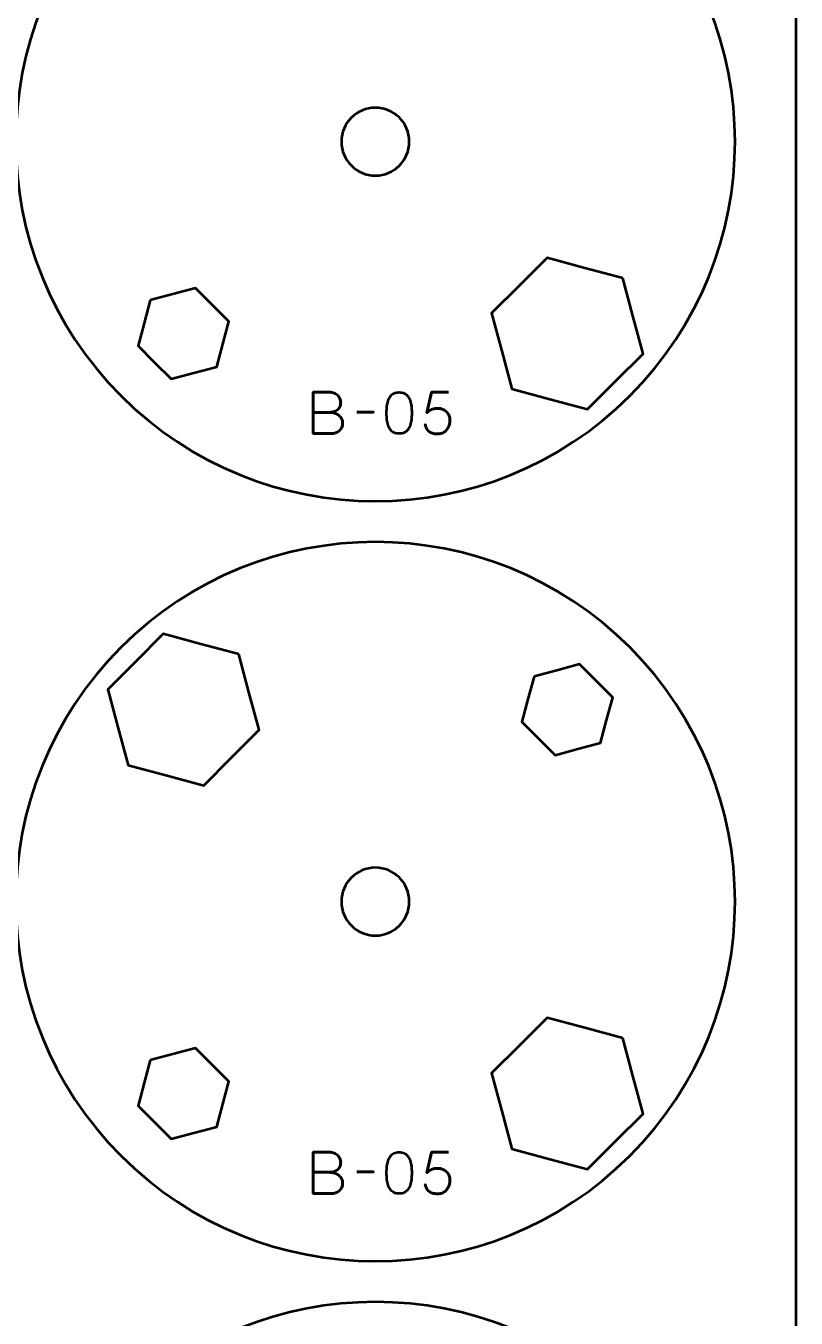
# Model space of a CAD drawing. Header units: centimetres. Extents: x -21 to 0, y -29.7 to 0.
# Drawn here: x -5.68 to 0, y -23.12 to -13.6 of the extents above; entities that cross this region are included whole.
import ezdxf

# ---------------------------------------------------------------- set-up
doc = ezdxf.new("R2010")
doc.units = ezdxf.units.CM
doc.header["$MEASUREMENT"] = 0
doc.layers.add('Layer 1', color=7, linetype='Continuous')

msp = doc.modelspace()

# ---------------------------------------------------------------- linework, layer by layer
at = {"layer": 'Layer 1', "color": 1, "lineweight": 53}
msp.add_open_spline([(-21.00003, -29.19995), (-21.00003, -29.19995), (-21.00003, -2.29992), (-21.00003, -2.29992), (-21.00003, -2.29992), (-21.00003, -2.21709), (-20.93286, -2.14992), (-20.85003, -2.14992), (-20.85003, -2.14992), (-20.7672, -2.14992), (-20.70003, -2.08275), (-20.70003, -1.99992), (-20.70003, -1.99992), (-20.70003, -1.91709), (-20.7672, -1.84992), (-20.85003, -1.84992), (-20.85003, -1.84992), (-20.93286, -1.84992), (-21.00003, -1.78275), (-21.00003, -1.69992), (-21.00003, -1.69992), (-21.00003, -1.61709), (-20.93286, -1.54992), (-20.85003, -1.54992), (-20.85003, -1.54992), (-20.7672, -1.54992), (-20.70003, -1.48275), (-20.70003, -1.39992), (-20.70003, -1.39992), (-20.70003, -1.31709), (-20.7672, -1.24992), (-20.85003, -1.24992), (-20.85003, -1.24992), (-20.93286, -1.24992), (-21.00003, -1.18275), (-21.00003, -1.09992), (-21.00003, -1.09992), (-21.00003, -1.09992), (-21.00003, -0.49992), (-21.00003, -0.49992), (-21.00003, -0.49992), (-21.00003, -0.22295), (-20.77694, 0.00004), (-20.49994, 0.00004), (-20.49994, 0.00004), (-20.49994, 0.00004), (-0.50008, 0.00004), (-0.50008, 0.00004), (-0.50008, 0.00004), (-0.22294, 0.00004), (0.00002, -0.22295), (0.00002, -0.49992), (0.00002, -0.49992), (0.00002, -0.49992), (0.00002, -29.19995), (0.00002, -29.19995), (0.00002, -29.19995), (0.00002, -29.47695), (-0.22294, -29.70004), (-0.50008, -29.70004), (-0.50008, -29.70004), (-0.50008, -29.70004), (-20.49994, -29.70004), (-20.49994, -29.70004), (-20.49994, -29.70004), (-20.77694, -29.70004), (-21.00003, -29.47695), (-21.00003, -29.19995)], degree=3, knots=[0, 0, 0, 0, 0.0588235, 0.0588235, 0.0588235, 0.0588235, 0.1176471, 0.1176471, 0.1176471, 0.1176471, 0.1764706, 0.1764706, 0.1764706, 0.1764706, 0.2352941, 0.2352941, 0.2352941, 0.2352941, 0.2941176, 0.2941176, 0.2941176, 0.2941176, 0.3529412, 0.3529412, 0.3529412, 0.3529412, 0.4117647, 0.4117647, 0.4117647, 0.4117647, 0.4705882, 0.4705882, 0.4705882, 0.4705882, 0.5294118, 0.5294118, 0.5294118, 0.5294118, 0.5882353, 0.5882353, 0.5882353, 0.5882353, 0.6470588, 0.6470588, 0.6470588, 0.6470588, 0.7058824, 0.7058824, 0.7058824, 0.7058824, 0.7647059, 0.7647059, 0.7647059, 0.7647059, 0.8235294, 0.8235294, 0.8235294, 0.8235294, 0.8823529, 0.8823529, 0.8823529, 0.8823529, 0.9411765, 0.9411765, 0.9411765, 0.9411765, 1, 1, 1, 1], dxfattribs=at)
at = {"layer": 'Layer 1', "color": 3, "lineweight": 53}
for points in [[(-1.22615, -12.57619), (-0.19145, -13.61089), (-0.19145, -15.28913), (-1.22618, -16.32386), (-1.22618, -16.32386), (-2.26088, -17.35856), (-3.93912, -17.35856), (-4.97382, -16.32386), (-4.97382, -16.32386), (-6.00854, -15.28913), (-6.00854, -13.61089), (-4.97384, -12.57619), (-4.97384, -12.57619), (-3.93912, -11.54146), (-2.26088, -11.54146), (-1.22615, -12.57619)], [(-1.22615, -18.17619), (-0.19145, -19.21089), (-0.19145, -20.88913), (-1.22618, -21.92386), (-1.22618, -21.92386), (-2.26088, -22.95856), (-3.93912, -22.95856), (-4.97382, -21.92386), (-4.97382, -21.92386), (-6.00854, -20.88913), (-6.00854, -19.21089), (-4.97384, -18.17619), (-4.97384, -18.17619), (-3.93912, -17.14146), (-2.26088, -17.14146), (-1.22615, -18.17619)], [(-1.22615, -23.77619), (-0.19145, -24.81089), (-0.19145, -26.48913), (-1.22618, -27.52386), (-1.22618, -27.52386), (-2.26088, -28.55856), (-3.93912, -28.55856), (-4.97382, -27.52386), (-4.97382, -27.52386), (-6.00854, -26.48913), (-6.00854, -24.81089), (-4.97384, -23.77619), (-4.97384, -23.77619), (-3.93912, -22.74146), (-2.26088, -22.74146), (-1.22615, -23.77619)]]:
    msp.add_open_spline(points, degree=3, knots=[0, 0, 0, 0, 0.25, 0.25, 0.25, 0.25, 0.5, 0.5, 0.5, 0.5, 0.75, 0.75, 0.75, 0.75, 1, 1, 1, 1], dxfattribs=at)
at = {"layer": 'Layer 1', "lineweight": 53}
for points, knots in [([(-3.09999, -14.19998), (-2.96195, -14.19998), (-2.85, -14.31194), (-2.85, -14.44998), (-2.85, -14.44998), (-2.85, -14.58803), (-2.96195, -14.69998), (-3.09999, -14.69998), (-3.09999, -14.69998), (-3.23804, -14.69998), (-3.34999, -14.58803), (-3.34999, -14.44998), (-3.34999, -14.44998), (-3.34999, -14.31194), (-3.23804, -14.19998), (-3.09999, -14.19998)], [0, 0, 0, 0, 0.25, 0.25, 0.25, 0.25, 0.5, 0.5, 0.5, 0.5, 0.75, 0.75, 0.75, 0.75, 1, 1, 1, 1]), ([(-1.27754, -15.45598), (-1.27754, -15.45598), (-1.20283, -15.73481), (-1.20283, -15.73481), (-1.20283, -15.73481), (-1.20283, -15.73481), (-1.12811, -16.01365), (-1.12811, -16.01365), (-1.12811, -16.01365), (-1.12811, -16.01365), (-1.33223, -16.21778), (-1.33223, -16.21778), (-1.33223, -16.21778), (-1.33223, -16.21778), (-1.53636, -16.4219), (-1.53636, -16.4219), (-1.53636, -16.4219), (-1.53636, -16.4219), (-1.8152, -16.34718), (-1.8152, -16.34718), (-1.8152, -16.34718), (-1.8152, -16.34718), (-2.09403, -16.27247), (-2.09403, -16.27247), (-2.09403, -16.27247), (-2.09403, -16.27247), (-2.16875, -15.99364), (-2.16875, -15.99364), (-2.16875, -15.99364), (-2.16875, -15.99364), (-2.24346, -15.71479), (-2.24346, -15.71479), (-2.24346, -15.71479), (-2.24346, -15.71479), (-2.03934, -15.51067), (-2.03934, -15.51067), (-2.03934, -15.51067), (-2.03934, -15.51067), (-1.83522, -15.30655), (-1.83522, -15.30655), (-1.83522, -15.30655), (-1.83522, -15.30655), (-1.55637, -15.38126), (-1.55637, -15.38126), (-1.55637, -15.38126), (-1.55637, -15.38126), (-1.27754, -15.45598), (-1.27754, -15.45598)], [0, 0, 0, 0, 0.0833333, 0.0833333, 0.0833333, 0.0833333, 0.1666667, 0.1666667, 0.1666667, 0.1666667, 0.25, 0.25, 0.25, 0.25, 0.3333333, 0.3333333, 0.3333333, 0.3333333, 0.4166667, 0.4166667, 0.4166667, 0.4166667, 0.5, 0.5, 0.5, 0.5, 0.5833333, 0.5833333, 0.5833333, 0.5833333, 0.6666667, 0.6666667, 0.6666667, 0.6666667, 0.75, 0.75, 0.75, 0.75, 0.8333333, 0.8333333, 0.8333333, 0.8333333, 0.9166667, 0.9166667, 0.9166667, 0.9166667, 1, 1, 1, 1]), ([(-4.10597, -18.22755), (-4.10597, -18.22755), (-4.03125, -18.50638), (-4.03125, -18.50638), (-4.03125, -18.50638), (-4.03125, -18.50638), (-3.95654, -18.78523), (-3.95654, -18.78523), (-3.95654, -18.78523), (-3.95654, -18.78523), (-4.16066, -18.98935), (-4.16066, -18.98935), (-4.16066, -18.98935), (-4.16066, -18.98935), (-4.36478, -19.19347), (-4.36478, -19.19347), (-4.36478, -19.19347), (-4.36478, -19.19347), (-4.64363, -19.11876), (-4.64363, -19.11876), (-4.64363, -19.11876), (-4.64363, -19.11876), (-4.92246, -19.04404), (-4.92246, -19.04404), (-4.92246, -19.04404), (-4.92246, -19.04404), (-4.99717, -18.76521), (-4.99717, -18.76521), (-4.99717, -18.76521), (-4.99717, -18.76521), (-5.07189, -18.48637), (-5.07189, -18.48637), (-5.07189, -18.48637), (-5.07189, -18.48637), (-4.86777, -18.28224), (-4.86777, -18.28224), (-4.86777, -18.28224), (-4.86777, -18.28224), (-4.66364, -18.07812), (-4.66364, -18.07812), (-4.66364, -18.07812), (-4.66364, -18.07812), (-4.3848, -18.15284), (-4.3848, -18.15284), (-4.3848, -18.15284), (-4.3848, -18.15284), (-4.10597, -18.22755), (-4.10597, -18.22755)], [0, 0, 0, 0, 0.0833333, 0.0833333, 0.0833333, 0.0833333, 0.1666667, 0.1666667, 0.1666667, 0.1666667, 0.25, 0.25, 0.25, 0.25, 0.3333333, 0.3333333, 0.3333333, 0.3333333, 0.4166667, 0.4166667, 0.4166667, 0.4166667, 0.5, 0.5, 0.5, 0.5, 0.5833333, 0.5833333, 0.5833333, 0.5833333, 0.6666667, 0.6666667, 0.6666667, 0.6666667, 0.75, 0.75, 0.75, 0.75, 0.8333333, 0.8333333, 0.8333333, 0.8333333, 0.9166667, 0.9166667, 0.9166667, 0.9166667, 1, 1, 1, 1]), ([(-3.09999, -19.79998), (-2.96195, -19.79998), (-2.85, -19.91194), (-2.85, -20.04998), (-2.85, -20.04998), (-2.85, -20.18803), (-2.96195, -20.29998), (-3.09999, -20.29998), (-3.09999, -20.29998), (-3.23804, -20.29998), (-3.34999, -20.18803), (-3.34999, -20.04998), (-3.34999, -20.04998), (-3.34999, -19.91194), (-3.23804, -19.79998), (-3.09999, -19.79998)], [0, 0, 0, 0, 0.25, 0.25, 0.25, 0.25, 0.5, 0.5, 0.5, 0.5, 0.75, 0.75, 0.75, 0.75, 1, 1, 1, 1]), ([(-1.27754, -21.05598), (-1.27754, -21.05598), (-1.20283, -21.33481), (-1.20283, -21.33481), (-1.20283, -21.33481), (-1.20283, -21.33481), (-1.12811, -21.61365), (-1.12811, -21.61365), (-1.12811, -21.61365), (-1.12811, -21.61365), (-1.33223, -21.81778), (-1.33223, -21.81778), (-1.33223, -21.81778), (-1.33223, -21.81778), (-1.53636, -22.0219), (-1.53636, -22.0219), (-1.53636, -22.0219), (-1.53636, -22.0219), (-1.8152, -21.94718), (-1.8152, -21.94718), (-1.8152, -21.94718), (-1.8152, -21.94718), (-2.09403, -21.87247), (-2.09403, -21.87247), (-2.09403, -21.87247), (-2.09403, -21.87247), (-2.16875, -21.59364), (-2.16875, -21.59364), (-2.16875, -21.59364), (-2.16875, -21.59364), (-2.24346, -21.31479), (-2.24346, -21.31479), (-2.24346, -21.31479), (-2.24346, -21.31479), (-2.03934, -21.11067), (-2.03934, -21.11067), (-2.03934, -21.11067), (-2.03934, -21.11067), (-1.83522, -20.90655), (-1.83522, -20.90655), (-1.83522, -20.90655), (-1.83522, -20.90655), (-1.55637, -20.98126), (-1.55637, -20.98126), (-1.55637, -20.98126), (-1.55637, -20.98126), (-1.27754, -21.05598), (-1.27754, -21.05598)], [0, 0, 0, 0, 0.0833333, 0.0833333, 0.0833333, 0.0833333, 0.1666667, 0.1666667, 0.1666667, 0.1666667, 0.25, 0.25, 0.25, 0.25, 0.3333333, 0.3333333, 0.3333333, 0.3333333, 0.4166667, 0.4166667, 0.4166667, 0.4166667, 0.5, 0.5, 0.5, 0.5, 0.5833333, 0.5833333, 0.5833333, 0.5833333, 0.6666667, 0.6666667, 0.6666667, 0.6666667, 0.75, 0.75, 0.75, 0.75, 0.8333333, 0.8333333, 0.8333333, 0.8333333, 0.9166667, 0.9166667, 0.9166667, 0.9166667, 1, 1, 1, 1])]:
    msp.add_open_spline(points, degree=3, knots=knots, dxfattribs=at)
at = {"layer": 'Layer 1', "color": 250, "lineweight": 53}
for points in [[(-4.75916, -15.61926), (-4.75916, -15.61926), (-4.59186, -15.57443), (-4.59186, -15.57443), (-4.59186, -15.57443), (-4.59186, -15.57443), (-4.42455, -15.5296), (-4.42455, -15.5296), (-4.42455, -15.5296), (-4.42455, -15.5296), (-4.30208, -15.65208), (-4.30208, -15.65208), (-4.30208, -15.65208), (-4.30208, -15.65208), (-4.1796, -15.77455), (-4.1796, -15.77455), (-4.1796, -15.77455), (-4.1796, -15.77455), (-4.22443, -15.94186), (-4.22443, -15.94186), (-4.22443, -15.94186), (-4.22443, -15.94186), (-4.26926, -16.10916), (-4.26926, -16.10916), (-4.26926, -16.10916), (-4.26926, -16.10916), (-4.43656, -16.15399), (-4.43656, -16.15399), (-4.43656, -16.15399), (-4.43656, -16.15399), (-4.60387, -16.19882), (-4.60387, -16.19882), (-4.60387, -16.19882), (-4.60387, -16.19882), (-4.72634, -16.07634), (-4.72634, -16.07634), (-4.72634, -16.07634), (-4.72634, -16.07634), (-4.84882, -15.95387), (-4.84882, -15.95387), (-4.84882, -15.95387), (-4.84882, -15.95387), (-4.80399, -15.78656), (-4.80399, -15.78656), (-4.80399, -15.78656), (-4.80399, -15.78656), (-4.75916, -15.61926), (-4.75916, -15.61926)], [(-1.93074, -18.39085), (-1.93074, -18.39085), (-1.76344, -18.34602), (-1.76344, -18.34602), (-1.76344, -18.34602), (-1.76344, -18.34602), (-1.59613, -18.30119), (-1.59613, -18.30119), (-1.59613, -18.30119), (-1.59613, -18.30119), (-1.47366, -18.42367), (-1.47366, -18.42367), (-1.47366, -18.42367), (-1.47366, -18.42367), (-1.35118, -18.54614), (-1.35118, -18.54614), (-1.35118, -18.54614), (-1.35118, -18.54614), (-1.39601, -18.71345), (-1.39601, -18.71345), (-1.39601, -18.71345), (-1.39601, -18.71345), (-1.44084, -18.88075), (-1.44084, -18.88075), (-1.44084, -18.88075), (-1.44084, -18.88075), (-1.60814, -18.92558), (-1.60814, -18.92558), (-1.60814, -18.92558), (-1.60814, -18.92558), (-1.77545, -18.97041), (-1.77545, -18.97041), (-1.77545, -18.97041), (-1.77545, -18.97041), (-1.89792, -18.84793), (-1.89792, -18.84793), (-1.89792, -18.84793), (-1.89792, -18.84793), (-2.0204, -18.72546), (-2.0204, -18.72546), (-2.0204, -18.72546), (-2.0204, -18.72546), (-1.97557, -18.55815), (-1.97557, -18.55815), (-1.97557, -18.55815), (-1.97557, -18.55815), (-1.93074, -18.39085), (-1.93074, -18.39085)], [(-4.75916, -21.21926), (-4.75916, -21.21926), (-4.59186, -21.17443), (-4.59186, -21.17443), (-4.59186, -21.17443), (-4.59186, -21.17443), (-4.42455, -21.1296), (-4.42455, -21.1296), (-4.42455, -21.1296), (-4.42455, -21.1296), (-4.30208, -21.25208), (-4.30208, -21.25208), (-4.30208, -21.25208), (-4.30208, -21.25208), (-4.1796, -21.37455), (-4.1796, -21.37455), (-4.1796, -21.37455), (-4.1796, -21.37455), (-4.22443, -21.54186), (-4.22443, -21.54186), (-4.22443, -21.54186), (-4.22443, -21.54186), (-4.26926, -21.70916), (-4.26926, -21.70916), (-4.26926, -21.70916), (-4.26926, -21.70916), (-4.43656, -21.75399), (-4.43656, -21.75399), (-4.43656, -21.75399), (-4.43656, -21.75399), (-4.60387, -21.79882), (-4.60387, -21.79882), (-4.60387, -21.79882), (-4.60387, -21.79882), (-4.72634, -21.67634), (-4.72634, -21.67634), (-4.72634, -21.67634), (-4.72634, -21.67634), (-4.84882, -21.55387), (-4.84882, -21.55387), (-4.84882, -21.55387), (-4.84882, -21.55387), (-4.80399, -21.38656), (-4.80399, -21.38656), (-4.80399, -21.38656), (-4.80399, -21.38656), (-4.75916, -21.21926), (-4.75916, -21.21926)]]:
    msp.add_open_spline(points, degree=3, knots=[0, 0, 0, 0, 0.0833333, 0.0833333, 0.0833333, 0.0833333, 0.1666667, 0.1666667, 0.1666667, 0.1666667, 0.25, 0.25, 0.25, 0.25, 0.3333333, 0.3333333, 0.3333333, 0.3333333, 0.4166667, 0.4166667, 0.4166667, 0.4166667, 0.5, 0.5, 0.5, 0.5, 0.5833333, 0.5833333, 0.5833333, 0.5833333, 0.6666667, 0.6666667, 0.6666667, 0.6666667, 0.75, 0.75, 0.75, 0.75, 0.8333333, 0.8333333, 0.8333333, 0.8333333, 0.9166667, 0.9166667, 0.9166667, 0.9166667, 1, 1, 1, 1], dxfattribs=at)
at = {"layer": 'Layer 1', "color": 5, "lineweight": 53}
for points, knots in [([(-3.55766, -16.4449), (-3.55766, -16.4449), (-3.4404, -16.4449), (-3.4404, -16.4449), (-3.4404, -16.4449), (-3.42516, -16.44483), (-3.41218, -16.44272), (-3.40124, -16.43855), (-3.40124, -16.43855), (-3.39037, -16.43446), (-3.38156, -16.42889), (-3.37471, -16.4219), (-3.37471, -16.4219), (-3.36787, -16.41492), (-3.36293, -16.40702), (-3.35982, -16.39827), (-3.35982, -16.39827), (-3.35679, -16.38959), (-3.35538, -16.38056), (-3.35573, -16.37125), (-3.35573, -16.37125), (-3.35616, -16.36193), (-3.35813, -16.3529), (-3.36166, -16.34408), (-3.36166, -16.34408), (-3.36512, -16.33526), (-3.37034, -16.32729), (-3.37718, -16.32016), (-3.37718, -16.32016), (-3.38402, -16.31304), (-3.39256, -16.30739), (-3.40293, -16.30323), (-3.40293, -16.30323), (-3.41331, -16.299), (-3.42551, -16.29681), (-3.43955, -16.29674), (-3.43955, -16.29674), (-3.43955, -16.29674), (-3.55766, -16.29674), (-3.55766, -16.29674), (-3.55766, -16.29674), (-3.55766, -16.29674), (-3.55766, -16.60196), (-3.55766, -16.60196), (-3.55766, -16.60196), (-3.55766, -16.60196), (-3.4277, -16.60196), (-3.4277, -16.60196), (-3.4277, -16.60196), (-3.41556, -16.60196), (-3.40427, -16.6002), (-3.39383, -16.59674), (-3.39383, -16.59674), (-3.38339, -16.59321), (-3.37429, -16.5882), (-3.36639, -16.5815), (-3.36639, -16.5815), (-3.35855, -16.57487), (-3.35242, -16.56682), (-3.34804, -16.5573), (-3.34804, -16.5573), (-3.34367, -16.54777), (-3.34141, -16.53698), (-3.34134, -16.52491), (-3.34134, -16.52491), (-3.34162, -16.51278), (-3.34416, -16.50184), (-3.34903, -16.49204), (-3.34903, -16.49204), (-3.3539, -16.48223), (-3.36067, -16.47383), (-3.36942, -16.46678), (-3.36942, -16.46678), (-3.37817, -16.45979), (-3.38861, -16.45436), (-3.40061, -16.45062), (-3.40061, -16.45062), (-3.4126, -16.44688), (-3.42586, -16.44498), (-3.4404, -16.4449), (-3.4404, -16.4449), (-3.42586, -16.44498), (-3.4126, -16.44688), (-3.40061, -16.45062), (-3.40061, -16.45062), (-3.38861, -16.45436), (-3.37817, -16.45979), (-3.36942, -16.46678), (-3.36942, -16.46678), (-3.36067, -16.47383), (-3.3539, -16.48223), (-3.34903, -16.49204), (-3.34903, -16.49204), (-3.34416, -16.50184), (-3.34162, -16.51278), (-3.34134, -16.52491), (-3.34134, -16.52491), (-3.34141, -16.53698), (-3.34367, -16.54777), (-3.34804, -16.5573), (-3.34804, -16.5573), (-3.35242, -16.56682), (-3.35855, -16.57487), (-3.36639, -16.5815), (-3.36639, -16.5815), (-3.37429, -16.5882), (-3.38339, -16.59321), (-3.39383, -16.59674), (-3.39383, -16.59674), (-3.40427, -16.6002), (-3.41556, -16.60196), (-3.4277, -16.60196), (-3.4277, -16.60196), (-3.4277, -16.60196), (-3.55766, -16.60196), (-3.55766, -16.60196), (-3.55766, -16.60196), (-3.55766, -16.60196), (-3.55766, -16.29674), (-3.55766, -16.29674), (-3.55766, -16.29674), (-3.55766, -16.29674), (-3.43955, -16.29674), (-3.43955, -16.29674), (-3.43955, -16.29674), (-3.42551, -16.29681), (-3.41331, -16.299), (-3.40293, -16.30323), (-3.40293, -16.30323), (-3.39256, -16.30739), (-3.38402, -16.31304), (-3.37718, -16.32016), (-3.37718, -16.32016), (-3.37034, -16.32729), (-3.36512, -16.33526), (-3.36166, -16.34408), (-3.36166, -16.34408), (-3.35813, -16.3529), (-3.35616, -16.36193), (-3.35573, -16.37125), (-3.35573, -16.37125), (-3.35538, -16.38056), (-3.35679, -16.38959), (-3.35982, -16.39827), (-3.35982, -16.39827), (-3.36293, -16.40702), (-3.36787, -16.41492), (-3.37471, -16.4219), (-3.37471, -16.4219), (-3.38156, -16.42889), (-3.39037, -16.43446), (-3.40124, -16.43855), (-3.40124, -16.43855), (-3.41218, -16.44272), (-3.42516, -16.44483), (-3.4404, -16.4449), (-3.4404, -16.4449), (-3.4404, -16.4449), (-3.55766, -16.4449), (-3.55766, -16.4449)], [0, 0, 0, 0, 0.025, 0.025, 0.025, 0.025, 0.05, 0.05, 0.05, 0.05, 0.075, 0.075, 0.075, 0.075, 0.1, 0.1, 0.1, 0.1, 0.125, 0.125, 0.125, 0.125, 0.15, 0.15, 0.15, 0.15, 0.175, 0.175, 0.175, 0.175, 0.2, 0.2, 0.2, 0.2, 0.225, 0.225, 0.225, 0.225, 0.25, 0.25, 0.25, 0.25, 0.275, 0.275, 0.275, 0.275, 0.3, 0.3, 0.3, 0.3, 0.325, 0.325, 0.325, 0.325, 0.35, 0.35, 0.35, 0.35, 0.375, 0.375, 0.375, 0.375, 0.4, 0.4, 0.4, 0.4, 0.425, 0.425, 0.425, 0.425, 0.45, 0.45, 0.45, 0.45, 0.475, 0.475, 0.475, 0.475, 0.5, 0.5, 0.5, 0.5, 0.525, 0.525, 0.525, 0.525, 0.55, 0.55, 0.55, 0.55, 0.575, 0.575, 0.575, 0.575, 0.6, 0.6, 0.6, 0.6, 0.625, 0.625, 0.625, 0.625, 0.65, 0.65, 0.65, 0.65, 0.675, 0.675, 0.675, 0.675, 0.7, 0.7, 0.7, 0.7, 0.725, 0.725, 0.725, 0.725, 0.75, 0.75, 0.75, 0.75, 0.775, 0.775, 0.775, 0.775, 0.8, 0.8, 0.8, 0.8, 0.825, 0.825, 0.825, 0.825, 0.85, 0.85, 0.85, 0.85, 0.875, 0.875, 0.875, 0.875, 0.9, 0.9, 0.9, 0.9, 0.925, 0.925, 0.925, 0.925, 0.95, 0.95, 0.95, 0.95, 0.975, 0.975, 0.975, 0.975, 1, 1, 1, 1]), ([(-2.92478, -16.60196), (-2.90997, -16.60189), (-2.8972, -16.59928), (-2.88654, -16.5942), (-2.88654, -16.5942), (-2.87596, -16.58912), (-2.86714, -16.58185), (-2.86009, -16.57261), (-2.86009, -16.57261), (-2.8531, -16.5633), (-2.8476, -16.55229), (-2.84351, -16.53959), (-2.84351, -16.53959), (-2.83948, -16.52689), (-2.83659, -16.51299), (-2.83497, -16.49775), (-2.83497, -16.49775), (-2.83327, -16.48251), (-2.83243, -16.46649), (-2.8325, -16.44956), (-2.8325, -16.44956), (-2.83243, -16.4327), (-2.83327, -16.41668), (-2.83497, -16.40151), (-2.83497, -16.40151), (-2.83659, -16.38634), (-2.83948, -16.37237), (-2.84351, -16.35967), (-2.84351, -16.35967), (-2.8476, -16.34704), (-2.8531, -16.33604), (-2.86009, -16.32665), (-2.86009, -16.32665), (-2.86714, -16.31734), (-2.87596, -16.31007), (-2.88654, -16.30499), (-2.88654, -16.30499), (-2.8972, -16.29984), (-2.90997, -16.29723), (-2.92478, -16.29716), (-2.92478, -16.29716), (-2.9396, -16.29723), (-2.95237, -16.29984), (-2.96303, -16.30499), (-2.96303, -16.30499), (-2.97361, -16.31007), (-2.98243, -16.31734), (-2.98948, -16.32665), (-2.98948, -16.32665), (-2.99647, -16.33604), (-3.00197, -16.34704), (-3.00606, -16.35967), (-3.00606, -16.35967), (-3.01009, -16.37237), (-3.01298, -16.38634), (-3.0146, -16.40151), (-3.0146, -16.40151), (-3.01629, -16.41668), (-3.01714, -16.4327), (-3.01707, -16.44956), (-3.01707, -16.44956), (-3.01714, -16.46649), (-3.01629, -16.48251), (-3.0146, -16.49775), (-3.0146, -16.49775), (-3.01298, -16.51299), (-3.01009, -16.52689), (-3.00606, -16.53959), (-3.00606, -16.53959), (-3.00197, -16.55229), (-2.99647, -16.5633), (-2.98948, -16.57261), (-2.98948, -16.57261), (-2.98243, -16.58185), (-2.97361, -16.58912), (-2.96303, -16.5942), (-2.96303, -16.5942), (-2.95237, -16.59928), (-2.9396, -16.60189), (-2.92478, -16.60196)], [0, 0, 0, 0, 0.05, 0.05, 0.05, 0.05, 0.1, 0.1, 0.1, 0.1, 0.15, 0.15, 0.15, 0.15, 0.2, 0.2, 0.2, 0.2, 0.25, 0.25, 0.25, 0.25, 0.3, 0.3, 0.3, 0.3, 0.35, 0.35, 0.35, 0.35, 0.4, 0.4, 0.4, 0.4, 0.45, 0.45, 0.45, 0.45, 0.5, 0.5, 0.5, 0.5, 0.55, 0.55, 0.55, 0.55, 0.6, 0.6, 0.6, 0.6, 0.65, 0.65, 0.65, 0.65, 0.7, 0.7, 0.7, 0.7, 0.75, 0.75, 0.75, 0.75, 0.8, 0.8, 0.8, 0.8, 0.85, 0.85, 0.85, 0.85, 0.9, 0.9, 0.9, 0.9, 0.95, 0.95, 0.95, 0.95, 1, 1, 1, 1]), ([(-2.92478, -16.60196), (-2.90997, -16.60189), (-2.8972, -16.59928), (-2.88654, -16.5942), (-2.88654, -16.5942), (-2.87596, -16.58912), (-2.86714, -16.58185), (-2.86009, -16.57261), (-2.86009, -16.57261), (-2.8531, -16.5633), (-2.8476, -16.55229), (-2.84351, -16.53959), (-2.84351, -16.53959), (-2.83948, -16.52689), (-2.83659, -16.51299), (-2.83497, -16.49775), (-2.83497, -16.49775), (-2.83327, -16.48251), (-2.83243, -16.46649), (-2.8325, -16.44956), (-2.8325, -16.44956), (-2.83243, -16.4327), (-2.83327, -16.41668), (-2.83497, -16.40151), (-2.83497, -16.40151), (-2.83659, -16.38634), (-2.83948, -16.37237), (-2.84351, -16.35967), (-2.84351, -16.35967), (-2.8476, -16.34704), (-2.8531, -16.33604), (-2.86009, -16.32665), (-2.86009, -16.32665), (-2.86714, -16.31734), (-2.87596, -16.31007), (-2.88654, -16.30499), (-2.88654, -16.30499), (-2.8972, -16.29984), (-2.90997, -16.29723), (-2.92478, -16.29716), (-2.92478, -16.29716), (-2.9396, -16.29723), (-2.95237, -16.29984), (-2.96303, -16.30499), (-2.96303, -16.30499), (-2.97361, -16.31007), (-2.98243, -16.31734), (-2.98948, -16.32665), (-2.98948, -16.32665), (-2.99647, -16.33604), (-3.00197, -16.34704), (-3.00606, -16.35967), (-3.00606, -16.35967), (-3.01009, -16.37237), (-3.01298, -16.38634), (-3.0146, -16.40151), (-3.0146, -16.40151), (-3.01629, -16.41668), (-3.01714, -16.4327), (-3.01707, -16.44956), (-3.01707, -16.44956), (-3.01714, -16.46649), (-3.01629, -16.48251), (-3.0146, -16.49775), (-3.0146, -16.49775), (-3.01298, -16.51299), (-3.01009, -16.52689), (-3.00606, -16.53959), (-3.00606, -16.53959), (-3.00197, -16.55229), (-2.99647, -16.5633), (-2.98948, -16.57261), (-2.98948, -16.57261), (-2.98243, -16.58185), (-2.97361, -16.58912), (-2.96303, -16.5942), (-2.96303, -16.5942), (-2.95237, -16.59928), (-2.9396, -16.60189), (-2.92478, -16.60196)], [0, 0, 0, 0, 0.05, 0.05, 0.05, 0.05, 0.1, 0.1, 0.1, 0.1, 0.15, 0.15, 0.15, 0.15, 0.2, 0.2, 0.2, 0.2, 0.25, 0.25, 0.25, 0.25, 0.3, 0.3, 0.3, 0.3, 0.35, 0.35, 0.35, 0.35, 0.4, 0.4, 0.4, 0.4, 0.45, 0.45, 0.45, 0.45, 0.5, 0.5, 0.5, 0.5, 0.55, 0.55, 0.55, 0.55, 0.6, 0.6, 0.6, 0.6, 0.65, 0.65, 0.65, 0.65, 0.7, 0.7, 0.7, 0.7, 0.75, 0.75, 0.75, 0.75, 0.8, 0.8, 0.8, 0.8, 0.85, 0.85, 0.85, 0.85, 0.9, 0.9, 0.9, 0.9, 0.95, 0.95, 0.95, 0.95, 1, 1, 1, 1]), ([(-2.56072, -16.29674), (-2.56072, -16.29674), (-2.68772, -16.29674), (-2.68772, -16.29674), (-2.68772, -16.29674), (-2.68772, -16.29674), (-2.72159, -16.44829), (-2.72159, -16.44829), (-2.72159, -16.44829), (-2.71566, -16.44321), (-2.71002, -16.43863), (-2.70458, -16.4346), (-2.70458, -16.4346), (-2.69922, -16.43058), (-2.69358, -16.4272), (-2.68758, -16.42437), (-2.68758, -16.42437), (-2.68165, -16.42155), (-2.67488, -16.41943), (-2.66726, -16.41795), (-2.66726, -16.41795), (-2.65971, -16.41647), (-2.65068, -16.41569), (-2.64031, -16.41569), (-2.64031, -16.41569), (-2.63184, -16.41569), (-2.62337, -16.41682), (-2.61491, -16.41915), (-2.61491, -16.41915), (-2.60644, -16.42141), (-2.5984, -16.42487), (-2.59078, -16.42945), (-2.59078, -16.42945), (-2.58309, -16.43411), (-2.57631, -16.4399), (-2.57039, -16.44688), (-2.57039, -16.44688), (-2.56439, -16.45387), (-2.55966, -16.46205), (-2.55628, -16.47143), (-2.55628, -16.47143), (-2.55282, -16.48082), (-2.55106, -16.49147), (-2.55099, -16.50332), (-2.55099, -16.50332), (-2.55091, -16.5077), (-2.55141, -16.5132), (-2.5524, -16.51969), (-2.5524, -16.51969), (-2.55331, -16.52618), (-2.55501, -16.53324), (-2.55741, -16.54072), (-2.55741, -16.54072), (-2.5598, -16.5482), (-2.56319, -16.55561), (-2.56749, -16.56294), (-2.56749, -16.56294), (-2.5718, -16.57028), (-2.5773, -16.57698), (-2.58393, -16.58305), (-2.58393, -16.58305), (-2.59057, -16.58912), (-2.59861, -16.59399), (-2.60799, -16.59766), (-2.60799, -16.59766), (-2.61745, -16.60125), (-2.62853, -16.60316), (-2.64115, -16.60323), (-2.64115, -16.60323), (-2.65625, -16.60316), (-2.66895, -16.60154), (-2.67925, -16.5985), (-2.67925, -16.5985), (-2.68956, -16.5954), (-2.69795, -16.59138), (-2.70444, -16.5863), (-2.70444, -16.5863), (-2.711, -16.58122), (-2.71608, -16.57564), (-2.71975, -16.56958), (-2.71975, -16.56958), (-2.72342, -16.56351), (-2.72617, -16.55744), (-2.72801, -16.55137), (-2.72801, -16.55137), (-2.72984, -16.5453), (-2.73125, -16.53973), (-2.73217, -16.53465), (-2.73217, -16.53465), (-2.73125, -16.53973), (-2.72984, -16.5453), (-2.72801, -16.55137), (-2.72801, -16.55137), (-2.72617, -16.55744), (-2.72342, -16.56351), (-2.71975, -16.56958), (-2.71975, -16.56958), (-2.71608, -16.57564), (-2.711, -16.58122), (-2.70444, -16.5863), (-2.70444, -16.5863), (-2.69795, -16.59138), (-2.68956, -16.5954), (-2.67925, -16.5985), (-2.67925, -16.5985), (-2.66895, -16.60154), (-2.65625, -16.60316), (-2.64115, -16.60323), (-2.64115, -16.60323), (-2.62853, -16.60316), (-2.61745, -16.60125), (-2.60799, -16.59766), (-2.60799, -16.59766), (-2.59861, -16.59399), (-2.59057, -16.58912), (-2.58393, -16.58305), (-2.58393, -16.58305), (-2.5773, -16.57698), (-2.5718, -16.57028), (-2.56749, -16.56294), (-2.56749, -16.56294), (-2.56319, -16.55561), (-2.5598, -16.5482), (-2.55741, -16.54072), (-2.55741, -16.54072), (-2.55501, -16.53324), (-2.55331, -16.52618), (-2.5524, -16.51969), (-2.5524, -16.51969), (-2.55141, -16.5132), (-2.55091, -16.5077), (-2.55099, -16.50332), (-2.55099, -16.50332), (-2.55106, -16.49147), (-2.55282, -16.48082), (-2.55628, -16.47143), (-2.55628, -16.47143), (-2.55966, -16.46205), (-2.56439, -16.45387), (-2.57039, -16.44688), (-2.57039, -16.44688), (-2.57631, -16.4399), (-2.58309, -16.43411), (-2.59078, -16.42945), (-2.59078, -16.42945), (-2.5984, -16.42487), (-2.60644, -16.42141), (-2.61491, -16.41915), (-2.61491, -16.41915), (-2.62337, -16.41682), (-2.63184, -16.41569), (-2.64031, -16.41569), (-2.64031, -16.41569), (-2.65068, -16.41569), (-2.65971, -16.41647), (-2.66726, -16.41795), (-2.66726, -16.41795), (-2.67488, -16.41943), (-2.68165, -16.42155), (-2.68758, -16.42437), (-2.68758, -16.42437), (-2.69358, -16.4272), (-2.69922, -16.43058), (-2.70458, -16.4346), (-2.70458, -16.4346), (-2.71002, -16.43863), (-2.71566, -16.44321), (-2.72159, -16.44829), (-2.72159, -16.44829), (-2.72159, -16.44829), (-2.68772, -16.29674), (-2.68772, -16.29674), (-2.68772, -16.29674), (-2.68772, -16.29674), (-2.56072, -16.29674), (-2.56072, -16.29674)], [0, 0, 0, 0, 0.0227273, 0.0227273, 0.0227273, 0.0227273, 0.0454545, 0.0454545, 0.0454545, 0.0454545, 0.0681818, 0.0681818, 0.0681818, 0.0681818, 0.0909091, 0.0909091, 0.0909091, 0.0909091, 0.1136364, 0.1136364, 0.1136364, 0.1136364, 0.1363636, 0.1363636, 0.1363636, 0.1363636, 0.1590909, 0.1590909, 0.1590909, 0.1590909, 0.1818182, 0.1818182, 0.1818182, 0.1818182, 0.2045455, 0.2045455, 0.2045455, 0.2045455, 0.2272727, 0.2272727, 0.2272727, 0.2272727, 0.25, 0.25, 0.25, 0.25, 0.2727273, 0.2727273, 0.2727273, 0.2727273, 0.2954545, 0.2954545, 0.2954545, 0.2954545, 0.3181818, 0.3181818, 0.3181818, 0.3181818, 0.3409091, 0.3409091, 0.3409091, 0.3409091, 0.3636364, 0.3636364, 0.3636364, 0.3636364, 0.3863636, 0.3863636, 0.3863636, 0.3863636, 0.4090909, 0.4090909, 0.4090909, 0.4090909, 0.4318182, 0.4318182, 0.4318182, 0.4318182, 0.4545455, 0.4545455, 0.4545455, 0.4545455, 0.4772727, 0.4772727, 0.4772727, 0.4772727, 0.5, 0.5, 0.5, 0.5, 0.5227273, 0.5227273, 0.5227273, 0.5227273, 0.5454545, 0.5454545, 0.5454545, 0.5454545, 0.5681818, 0.5681818, 0.5681818, 0.5681818, 0.5909091, 0.5909091, 0.5909091, 0.5909091, 0.6136364, 0.6136364, 0.6136364, 0.6136364, 0.6363636, 0.6363636, 0.6363636, 0.6363636, 0.6590909, 0.6590909, 0.6590909, 0.6590909, 0.6818182, 0.6818182, 0.6818182, 0.6818182, 0.7045455, 0.7045455, 0.7045455, 0.7045455, 0.7272727, 0.7272727, 0.7272727, 0.7272727, 0.75, 0.75, 0.75, 0.75, 0.7727273, 0.7727273, 0.7727273, 0.7727273, 0.7954545, 0.7954545, 0.7954545, 0.7954545, 0.8181818, 0.8181818, 0.8181818, 0.8181818, 0.8409091, 0.8409091, 0.8409091, 0.8409091, 0.8636364, 0.8636364, 0.8636364, 0.8636364, 0.8863636, 0.8863636, 0.8863636, 0.8863636, 0.9090909, 0.9090909, 0.9090909, 0.9090909, 0.9318182, 0.9318182, 0.9318182, 0.9318182, 0.9545455, 0.9545455, 0.9545455, 0.9545455, 0.9772727, 0.9772727, 0.9772727, 0.9772727, 1, 1, 1, 1]), ([(-3.2372, -16.44236), (-3.2372, -16.44236), (-3.11401, -16.44236), (-3.11401, -16.44236), (-3.11401, -16.44236), (-3.11401, -16.44236), (-3.2372, -16.44236), (-3.2372, -16.44236)], [0, 0, 0, 0, 0.5, 0.5, 0.5, 0.5, 1, 1, 1, 1]), ([(-3.55766, -22.0449), (-3.55766, -22.0449), (-3.4404, -22.0449), (-3.4404, -22.0449), (-3.4404, -22.0449), (-3.42516, -22.04483), (-3.41218, -22.04272), (-3.40124, -22.03855), (-3.40124, -22.03855), (-3.39037, -22.03446), (-3.38156, -22.02889), (-3.37471, -22.0219), (-3.37471, -22.0219), (-3.36787, -22.01492), (-3.36293, -22.00702), (-3.35982, -21.99827), (-3.35982, -21.99827), (-3.35679, -21.98959), (-3.35538, -21.98056), (-3.35573, -21.97125), (-3.35573, -21.97125), (-3.35616, -21.96193), (-3.35813, -21.9529), (-3.36166, -21.94408), (-3.36166, -21.94408), (-3.36512, -21.93526), (-3.37034, -21.92729), (-3.37718, -21.92016), (-3.37718, -21.92016), (-3.38402, -21.91304), (-3.39256, -21.90739), (-3.40293, -21.90323), (-3.40293, -21.90323), (-3.41331, -21.899), (-3.42551, -21.89681), (-3.43955, -21.89674), (-3.43955, -21.89674), (-3.43955, -21.89674), (-3.55766, -21.89674), (-3.55766, -21.89674), (-3.55766, -21.89674), (-3.55766, -21.89674), (-3.55766, -22.20196), (-3.55766, -22.20196), (-3.55766, -22.20196), (-3.55766, -22.20196), (-3.4277, -22.20196), (-3.4277, -22.20196), (-3.4277, -22.20196), (-3.41556, -22.20196), (-3.40427, -22.2002), (-3.39383, -22.19674), (-3.39383, -22.19674), (-3.38339, -22.19321), (-3.37429, -22.1882), (-3.36639, -22.1815), (-3.36639, -22.1815), (-3.35855, -22.17487), (-3.35242, -22.16682), (-3.34804, -22.1573), (-3.34804, -22.1573), (-3.34367, -22.14777), (-3.34141, -22.13698), (-3.34134, -22.12491), (-3.34134, -22.12491), (-3.34162, -22.11278), (-3.34416, -22.10184), (-3.34903, -22.09204), (-3.34903, -22.09204), (-3.3539, -22.08223), (-3.36067, -22.07383), (-3.36942, -22.06678), (-3.36942, -22.06678), (-3.37817, -22.05979), (-3.38861, -22.05436), (-3.40061, -22.05062), (-3.40061, -22.05062), (-3.4126, -22.04688), (-3.42586, -22.04498), (-3.4404, -22.0449), (-3.4404, -22.0449), (-3.42586, -22.04498), (-3.4126, -22.04688), (-3.40061, -22.05062), (-3.40061, -22.05062), (-3.38861, -22.05436), (-3.37817, -22.05979), (-3.36942, -22.06678), (-3.36942, -22.06678), (-3.36067, -22.07383), (-3.3539, -22.08223), (-3.34903, -22.09204), (-3.34903, -22.09204), (-3.34416, -22.10184), (-3.34162, -22.11278), (-3.34134, -22.12491), (-3.34134, -22.12491), (-3.34141, -22.13698), (-3.34367, -22.14777), (-3.34804, -22.1573), (-3.34804, -22.1573), (-3.35242, -22.16682), (-3.35855, -22.17487), (-3.36639, -22.1815), (-3.36639, -22.1815), (-3.37429, -22.1882), (-3.38339, -22.19321), (-3.39383, -22.19674), (-3.39383, -22.19674), (-3.40427, -22.2002), (-3.41556, -22.20196), (-3.4277, -22.20196), (-3.4277, -22.20196), (-3.4277, -22.20196), (-3.55766, -22.20196), (-3.55766, -22.20196), (-3.55766, -22.20196), (-3.55766, -22.20196), (-3.55766, -21.89674), (-3.55766, -21.89674), (-3.55766, -21.89674), (-3.55766, -21.89674), (-3.43955, -21.89674), (-3.43955, -21.89674), (-3.43955, -21.89674), (-3.42551, -21.89681), (-3.41331, -21.899), (-3.40293, -21.90323), (-3.40293, -21.90323), (-3.39256, -21.90739), (-3.38402, -21.91304), (-3.37718, -21.92016), (-3.37718, -21.92016), (-3.37034, -21.92729), (-3.36512, -21.93526), (-3.36166, -21.94408), (-3.36166, -21.94408), (-3.35813, -21.9529), (-3.35616, -21.96193), (-3.35573, -21.97125), (-3.35573, -21.97125), (-3.35538, -21.98056), (-3.35679, -21.98959), (-3.35982, -21.99827), (-3.35982, -21.99827), (-3.36293, -22.00702), (-3.36787, -22.01492), (-3.37471, -22.0219), (-3.37471, -22.0219), (-3.38156, -22.02889), (-3.39037, -22.03446), (-3.40124, -22.03855), (-3.40124, -22.03855), (-3.41218, -22.04272), (-3.42516, -22.04483), (-3.4404, -22.0449), (-3.4404, -22.0449), (-3.4404, -22.0449), (-3.55766, -22.0449), (-3.55766, -22.0449)], [0, 0, 0, 0, 0.025, 0.025, 0.025, 0.025, 0.05, 0.05, 0.05, 0.05, 0.075, 0.075, 0.075, 0.075, 0.1, 0.1, 0.1, 0.1, 0.125, 0.125, 0.125, 0.125, 0.15, 0.15, 0.15, 0.15, 0.175, 0.175, 0.175, 0.175, 0.2, 0.2, 0.2, 0.2, 0.225, 0.225, 0.225, 0.225, 0.25, 0.25, 0.25, 0.25, 0.275, 0.275, 0.275, 0.275, 0.3, 0.3, 0.3, 0.3, 0.325, 0.325, 0.325, 0.325, 0.35, 0.35, 0.35, 0.35, 0.375, 0.375, 0.375, 0.375, 0.4, 0.4, 0.4, 0.4, 0.425, 0.425, 0.425, 0.425, 0.45, 0.45, 0.45, 0.45, 0.475, 0.475, 0.475, 0.475, 0.5, 0.5, 0.5, 0.5, 0.525, 0.525, 0.525, 0.525, 0.55, 0.55, 0.55, 0.55, 0.575, 0.575, 0.575, 0.575, 0.6, 0.6, 0.6, 0.6, 0.625, 0.625, 0.625, 0.625, 0.65, 0.65, 0.65, 0.65, 0.675, 0.675, 0.675, 0.675, 0.7, 0.7, 0.7, 0.7, 0.725, 0.725, 0.725, 0.725, 0.75, 0.75, 0.75, 0.75, 0.775, 0.775, 0.775, 0.775, 0.8, 0.8, 0.8, 0.8, 0.825, 0.825, 0.825, 0.825, 0.85, 0.85, 0.85, 0.85, 0.875, 0.875, 0.875, 0.875, 0.9, 0.9, 0.9, 0.9, 0.925, 0.925, 0.925, 0.925, 0.95, 0.95, 0.95, 0.95, 0.975, 0.975, 0.975, 0.975, 1, 1, 1, 1]), ([(-2.92478, -22.20196), (-2.90997, -22.20189), (-2.8972, -22.19928), (-2.88654, -22.1942), (-2.88654, -22.1942), (-2.87596, -22.18912), (-2.86714, -22.18185), (-2.86009, -22.17261), (-2.86009, -22.17261), (-2.8531, -22.1633), (-2.8476, -22.15229), (-2.84351, -22.13959), (-2.84351, -22.13959), (-2.83948, -22.12689), (-2.83659, -22.11299), (-2.83497, -22.09775), (-2.83497, -22.09775), (-2.83327, -22.08251), (-2.83243, -22.06649), (-2.8325, -22.04956), (-2.8325, -22.04956), (-2.83243, -22.0327), (-2.83327, -22.01668), (-2.83497, -22.00151), (-2.83497, -22.00151), (-2.83659, -21.98634), (-2.83948, -21.97237), (-2.84351, -21.95967), (-2.84351, -21.95967), (-2.8476, -21.94704), (-2.8531, -21.93604), (-2.86009, -21.92665), (-2.86009, -21.92665), (-2.86714, -21.91734), (-2.87596, -21.91007), (-2.88654, -21.90499), (-2.88654, -21.90499), (-2.8972, -21.89984), (-2.90997, -21.89723), (-2.92478, -21.89716), (-2.92478, -21.89716), (-2.9396, -21.89723), (-2.95237, -21.89984), (-2.96303, -21.90499), (-2.96303, -21.90499), (-2.97361, -21.91007), (-2.98243, -21.91734), (-2.98948, -21.92665), (-2.98948, -21.92665), (-2.99647, -21.93604), (-3.00197, -21.94704), (-3.00606, -21.95967), (-3.00606, -21.95967), (-3.01009, -21.97237), (-3.01298, -21.98634), (-3.0146, -22.00151), (-3.0146, -22.00151), (-3.01629, -22.01668), (-3.01714, -22.0327), (-3.01707, -22.04956), (-3.01707, -22.04956), (-3.01714, -22.06649), (-3.01629, -22.08251), (-3.0146, -22.09775), (-3.0146, -22.09775), (-3.01298, -22.11299), (-3.01009, -22.12689), (-3.00606, -22.13959), (-3.00606, -22.13959), (-3.00197, -22.15229), (-2.99647, -22.1633), (-2.98948, -22.17261), (-2.98948, -22.17261), (-2.98243, -22.18185), (-2.97361, -22.18912), (-2.96303, -22.1942), (-2.96303, -22.1942), (-2.95237, -22.19928), (-2.9396, -22.20189), (-2.92478, -22.20196)], [0, 0, 0, 0, 0.05, 0.05, 0.05, 0.05, 0.1, 0.1, 0.1, 0.1, 0.15, 0.15, 0.15, 0.15, 0.2, 0.2, 0.2, 0.2, 0.25, 0.25, 0.25, 0.25, 0.3, 0.3, 0.3, 0.3, 0.35, 0.35, 0.35, 0.35, 0.4, 0.4, 0.4, 0.4, 0.45, 0.45, 0.45, 0.45, 0.5, 0.5, 0.5, 0.5, 0.55, 0.55, 0.55, 0.55, 0.6, 0.6, 0.6, 0.6, 0.65, 0.65, 0.65, 0.65, 0.7, 0.7, 0.7, 0.7, 0.75, 0.75, 0.75, 0.75, 0.8, 0.8, 0.8, 0.8, 0.85, 0.85, 0.85, 0.85, 0.9, 0.9, 0.9, 0.9, 0.95, 0.95, 0.95, 0.95, 1, 1, 1, 1]), ([(-2.92478, -22.20196), (-2.90997, -22.20189), (-2.8972, -22.19928), (-2.88654, -22.1942), (-2.88654, -22.1942), (-2.87596, -22.18912), (-2.86714, -22.18185), (-2.86009, -22.17261), (-2.86009, -22.17261), (-2.8531, -22.1633), (-2.8476, -22.15229), (-2.84351, -22.13959), (-2.84351, -22.13959), (-2.83948, -22.12689), (-2.83659, -22.11299), (-2.83497, -22.09775), (-2.83497, -22.09775), (-2.83327, -22.08251), (-2.83243, -22.06649), (-2.8325, -22.04956), (-2.8325, -22.04956), (-2.83243, -22.0327), (-2.83327, -22.01668), (-2.83497, -22.00151), (-2.83497, -22.00151), (-2.83659, -21.98634), (-2.83948, -21.97237), (-2.84351, -21.95967), (-2.84351, -21.95967), (-2.8476, -21.94704), (-2.8531, -21.93604), (-2.86009, -21.92665), (-2.86009, -21.92665), (-2.86714, -21.91734), (-2.87596, -21.91007), (-2.88654, -21.90499), (-2.88654, -21.90499), (-2.8972, -21.89984), (-2.90997, -21.89723), (-2.92478, -21.89716), (-2.92478, -21.89716), (-2.9396, -21.89723), (-2.95237, -21.89984), (-2.96303, -21.90499), (-2.96303, -21.90499), (-2.97361, -21.91007), (-2.98243, -21.91734), (-2.98948, -21.92665), (-2.98948, -21.92665), (-2.99647, -21.93604), (-3.00197, -21.94704), (-3.00606, -21.95967), (-3.00606, -21.95967), (-3.01009, -21.97237), (-3.01298, -21.98634), (-3.0146, -22.00151), (-3.0146, -22.00151), (-3.01629, -22.01668), (-3.01714, -22.0327), (-3.01707, -22.04956), (-3.01707, -22.04956), (-3.01714, -22.06649), (-3.01629, -22.08251), (-3.0146, -22.09775), (-3.0146, -22.09775), (-3.01298, -22.11299), (-3.01009, -22.12689), (-3.00606, -22.13959), (-3.00606, -22.13959), (-3.00197, -22.15229), (-2.99647, -22.1633), (-2.98948, -22.17261), (-2.98948, -22.17261), (-2.98243, -22.18185), (-2.97361, -22.18912), (-2.96303, -22.1942), (-2.96303, -22.1942), (-2.95237, -22.19928), (-2.9396, -22.20189), (-2.92478, -22.20196)], [0, 0, 0, 0, 0.05, 0.05, 0.05, 0.05, 0.1, 0.1, 0.1, 0.1, 0.15, 0.15, 0.15, 0.15, 0.2, 0.2, 0.2, 0.2, 0.25, 0.25, 0.25, 0.25, 0.3, 0.3, 0.3, 0.3, 0.35, 0.35, 0.35, 0.35, 0.4, 0.4, 0.4, 0.4, 0.45, 0.45, 0.45, 0.45, 0.5, 0.5, 0.5, 0.5, 0.55, 0.55, 0.55, 0.55, 0.6, 0.6, 0.6, 0.6, 0.65, 0.65, 0.65, 0.65, 0.7, 0.7, 0.7, 0.7, 0.75, 0.75, 0.75, 0.75, 0.8, 0.8, 0.8, 0.8, 0.85, 0.85, 0.85, 0.85, 0.9, 0.9, 0.9, 0.9, 0.95, 0.95, 0.95, 0.95, 1, 1, 1, 1]), ([(-2.56072, -21.89674), (-2.56072, -21.89674), (-2.68772, -21.89674), (-2.68772, -21.89674), (-2.68772, -21.89674), (-2.68772, -21.89674), (-2.72159, -22.04829), (-2.72159, -22.04829), (-2.72159, -22.04829), (-2.71566, -22.04321), (-2.71002, -22.03863), (-2.70458, -22.0346), (-2.70458, -22.0346), (-2.69922, -22.03058), (-2.69358, -22.0272), (-2.68758, -22.02437), (-2.68758, -22.02437), (-2.68165, -22.02155), (-2.67488, -22.01943), (-2.66726, -22.01795), (-2.66726, -22.01795), (-2.65971, -22.01647), (-2.65068, -22.01569), (-2.64031, -22.01569), (-2.64031, -22.01569), (-2.63184, -22.01569), (-2.62337, -22.01682), (-2.61491, -22.01915), (-2.61491, -22.01915), (-2.60644, -22.02141), (-2.5984, -22.02487), (-2.59078, -22.02945), (-2.59078, -22.02945), (-2.58309, -22.03411), (-2.57631, -22.0399), (-2.57039, -22.04688), (-2.57039, -22.04688), (-2.56439, -22.05387), (-2.55966, -22.06205), (-2.55628, -22.07143), (-2.55628, -22.07143), (-2.55282, -22.08082), (-2.55106, -22.09147), (-2.55099, -22.10332), (-2.55099, -22.10332), (-2.55091, -22.1077), (-2.55141, -22.1132), (-2.5524, -22.11969), (-2.5524, -22.11969), (-2.55331, -22.12618), (-2.55501, -22.13324), (-2.55741, -22.14072), (-2.55741, -22.14072), (-2.5598, -22.1482), (-2.56319, -22.15561), (-2.56749, -22.16294), (-2.56749, -22.16294), (-2.5718, -22.17028), (-2.5773, -22.17698), (-2.58393, -22.18305), (-2.58393, -22.18305), (-2.59057, -22.18912), (-2.59861, -22.19399), (-2.60799, -22.19766), (-2.60799, -22.19766), (-2.61745, -22.20125), (-2.62853, -22.20316), (-2.64115, -22.20323), (-2.64115, -22.20323), (-2.65625, -22.20316), (-2.66895, -22.20154), (-2.67925, -22.1985), (-2.67925, -22.1985), (-2.68956, -22.1954), (-2.69795, -22.19138), (-2.70444, -22.1863), (-2.70444, -22.1863), (-2.711, -22.18122), (-2.71608, -22.17564), (-2.71975, -22.16958), (-2.71975, -22.16958), (-2.72342, -22.16351), (-2.72617, -22.15744), (-2.72801, -22.15137), (-2.72801, -22.15137), (-2.72984, -22.1453), (-2.73125, -22.13973), (-2.73217, -22.13465), (-2.73217, -22.13465), (-2.73125, -22.13973), (-2.72984, -22.1453), (-2.72801, -22.15137), (-2.72801, -22.15137), (-2.72617, -22.15744), (-2.72342, -22.16351), (-2.71975, -22.16958), (-2.71975, -22.16958), (-2.71608, -22.17564), (-2.711, -22.18122), (-2.70444, -22.1863), (-2.70444, -22.1863), (-2.69795, -22.19138), (-2.68956, -22.1954), (-2.67925, -22.1985), (-2.67925, -22.1985), (-2.66895, -22.20154), (-2.65625, -22.20316), (-2.64115, -22.20323), (-2.64115, -22.20323), (-2.62853, -22.20316), (-2.61745, -22.20125), (-2.60799, -22.19766), (-2.60799, -22.19766), (-2.59861, -22.19399), (-2.59057, -22.18912), (-2.58393, -22.18305), (-2.58393, -22.18305), (-2.5773, -22.17698), (-2.5718, -22.17028), (-2.56749, -22.16294), (-2.56749, -22.16294), (-2.56319, -22.15561), (-2.5598, -22.1482), (-2.55741, -22.14072), (-2.55741, -22.14072), (-2.55501, -22.13324), (-2.55331, -22.12618), (-2.5524, -22.11969), (-2.5524, -22.11969), (-2.55141, -22.1132), (-2.55091, -22.1077), (-2.55099, -22.10332), (-2.55099, -22.10332), (-2.55106, -22.09147), (-2.55282, -22.08082), (-2.55628, -22.07143), (-2.55628, -22.07143), (-2.55966, -22.06205), (-2.56439, -22.05387), (-2.57039, -22.04688), (-2.57039, -22.04688), (-2.57631, -22.0399), (-2.58309, -22.03411), (-2.59078, -22.02945), (-2.59078, -22.02945), (-2.5984, -22.02487), (-2.60644, -22.02141), (-2.61491, -22.01915), (-2.61491, -22.01915), (-2.62337, -22.01682), (-2.63184, -22.01569), (-2.64031, -22.01569), (-2.64031, -22.01569), (-2.65068, -22.01569), (-2.65971, -22.01647), (-2.66726, -22.01795), (-2.66726, -22.01795), (-2.67488, -22.01943), (-2.68165, -22.02155), (-2.68758, -22.02437), (-2.68758, -22.02437), (-2.69358, -22.0272), (-2.69922, -22.03058), (-2.70458, -22.0346), (-2.70458, -22.0346), (-2.71002, -22.03863), (-2.71566, -22.04321), (-2.72159, -22.04829), (-2.72159, -22.04829), (-2.72159, -22.04829), (-2.68772, -21.89674), (-2.68772, -21.89674), (-2.68772, -21.89674), (-2.68772, -21.89674), (-2.56072, -21.89674), (-2.56072, -21.89674)], [0, 0, 0, 0, 0.0227273, 0.0227273, 0.0227273, 0.0227273, 0.0454545, 0.0454545, 0.0454545, 0.0454545, 0.0681818, 0.0681818, 0.0681818, 0.0681818, 0.0909091, 0.0909091, 0.0909091, 0.0909091, 0.1136364, 0.1136364, 0.1136364, 0.1136364, 0.1363636, 0.1363636, 0.1363636, 0.1363636, 0.1590909, 0.1590909, 0.1590909, 0.1590909, 0.1818182, 0.1818182, 0.1818182, 0.1818182, 0.2045455, 0.2045455, 0.2045455, 0.2045455, 0.2272727, 0.2272727, 0.2272727, 0.2272727, 0.25, 0.25, 0.25, 0.25, 0.2727273, 0.2727273, 0.2727273, 0.2727273, 0.2954545, 0.2954545, 0.2954545, 0.2954545, 0.3181818, 0.3181818, 0.3181818, 0.3181818, 0.3409091, 0.3409091, 0.3409091, 0.3409091, 0.3636364, 0.3636364, 0.3636364, 0.3636364, 0.3863636, 0.3863636, 0.3863636, 0.3863636, 0.4090909, 0.4090909, 0.4090909, 0.4090909, 0.4318182, 0.4318182, 0.4318182, 0.4318182, 0.4545455, 0.4545455, 0.4545455, 0.4545455, 0.4772727, 0.4772727, 0.4772727, 0.4772727, 0.5, 0.5, 0.5, 0.5, 0.5227273, 0.5227273, 0.5227273, 0.5227273, 0.5454545, 0.5454545, 0.5454545, 0.5454545, 0.5681818, 0.5681818, 0.5681818, 0.5681818, 0.5909091, 0.5909091, 0.5909091, 0.5909091, 0.6136364, 0.6136364, 0.6136364, 0.6136364, 0.6363636, 0.6363636, 0.6363636, 0.6363636, 0.6590909, 0.6590909, 0.6590909, 0.6590909, 0.6818182, 0.6818182, 0.6818182, 0.6818182, 0.7045455, 0.7045455, 0.7045455, 0.7045455, 0.7272727, 0.7272727, 0.7272727, 0.7272727, 0.75, 0.75, 0.75, 0.75, 0.7727273, 0.7727273, 0.7727273, 0.7727273, 0.7954545, 0.7954545, 0.7954545, 0.7954545, 0.8181818, 0.8181818, 0.8181818, 0.8181818, 0.8409091, 0.8409091, 0.8409091, 0.8409091, 0.8636364, 0.8636364, 0.8636364, 0.8636364, 0.8863636, 0.8863636, 0.8863636, 0.8863636, 0.9090909, 0.9090909, 0.9090909, 0.9090909, 0.9318182, 0.9318182, 0.9318182, 0.9318182, 0.9545455, 0.9545455, 0.9545455, 0.9545455, 0.9772727, 0.9772727, 0.9772727, 0.9772727, 1, 1, 1, 1]), ([(-3.2372, -22.04236), (-3.2372, -22.04236), (-3.11401, -22.04236), (-3.11401, -22.04236), (-3.11401, -22.04236), (-3.11401, -22.04236), (-3.2372, -22.04236), (-3.2372, -22.04236)], [0, 0, 0, 0, 0.5, 0.5, 0.5, 0.5, 1, 1, 1, 1])]:
    msp.add_open_spline(points, degree=3, knots=knots, dxfattribs=at)

doc.saveas('drawing.dxf')
